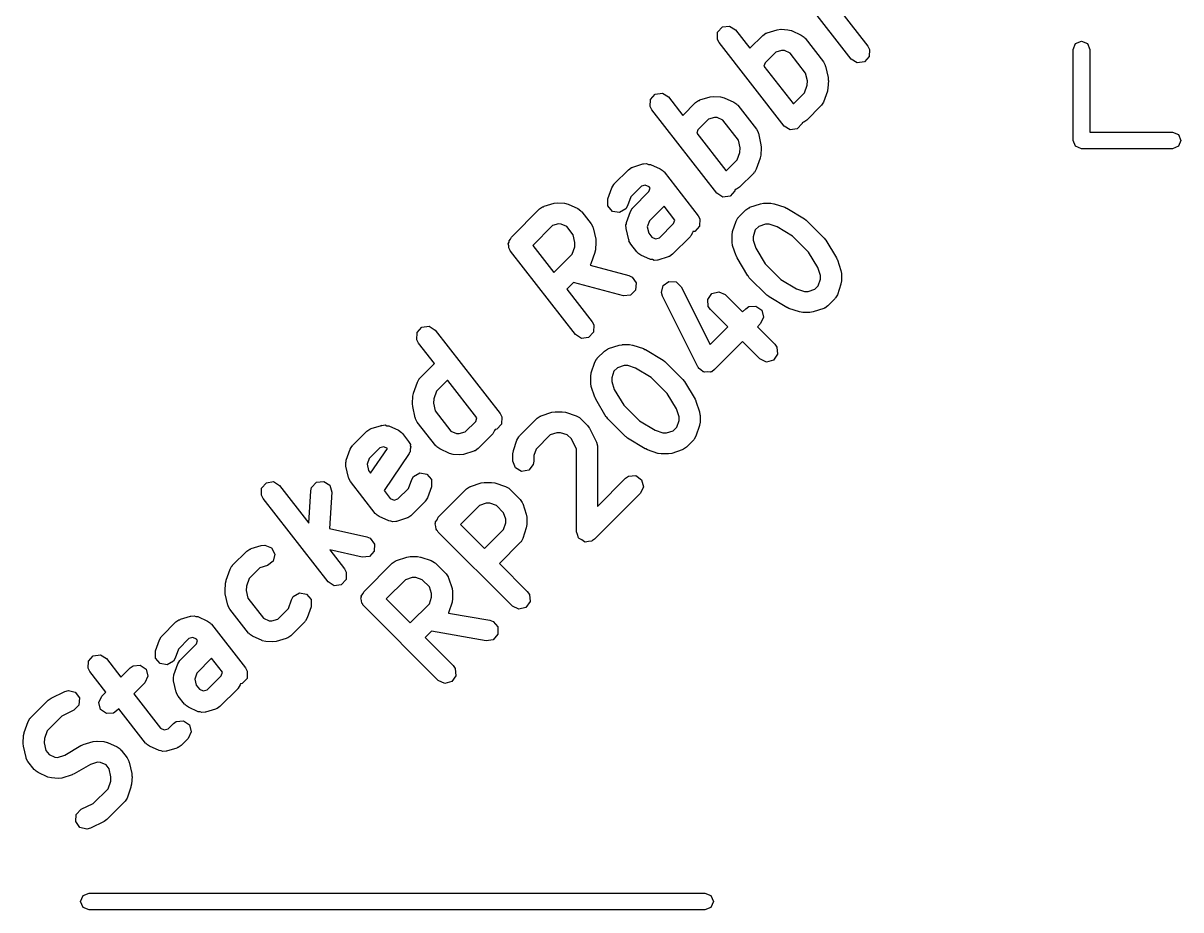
# Model space of a CAD drawing. Extents: x 83.3 to 116.7, y -116.6 to -83.3.
# Drawn here: x 88.83 to 97.1, y -109.11 to -102.77 of the extents above; entities that cross this region are included whole.
import ezdxf

# ---------------------------------------------------------------- set-up
doc = ezdxf.new("R2010")
doc.units = 0
doc.layers.add('BLACK', color=7, linetype='CONTINUOUS')

msp = doc.modelspace()

# ---------------------------------------------------------------- linework, layer by layer
at = {"layer": 'BLACK', "linetype": 'CONTINUOUS'}
for p, q in [((94.5538, -102.538), (94.8632, -102.936)), ((94.7447, -103.028), (94.4354, -102.63)), ((93.7906, -102.837), (93.825, -102.799)), ((93.825, -102.799), (93.8758, -102.792)), ((93.8758, -102.792), (93.9193, -102.819)), ((93.7887, -102.888), (93.7906, -102.837)), ((93.8009, -102.911), (93.7887, -102.888)), ((93.9193, -102.819), (94.0218, -102.951)), ((94.0218, -102.951), (94.1133, -102.859)), ((94.1133, -102.859), (94.1346, -102.844)), ((94.1346, -102.844), (94.1401, -102.844)), ((94.1401, -102.844), (94.1445, -102.841)), ((94.1445, -102.841), (94.2171, -102.819)), ((94.2171, -102.819), (94.2429, -102.815)), ((94.2429, -102.815), (94.2434, -102.816)), ((94.2434, -102.816), (94.2439, -102.815)), ((94.2439, -102.815), (94.2912, -102.819)), ((94.2912, -102.819), (94.3165, -102.825)), ((94.3165, -102.825), (94.3168, -102.825)), ((94.3168, -102.825), (94.3173, -102.825)), ((94.3173, -102.825), (94.3867, -102.857)), ((94.3867, -102.857), (94.4082, -102.872)), ((94.4082, -102.872), (94.4105, -102.876)), ((94.4105, -102.876), (94.4149, -102.879)), ((94.4149, -102.879), (94.5475, -103.049)), ((94.2649, -103.508), (93.8009, -102.911)), ((94.2476, -102.966), (94.2061, -102.979)), ((94.2676, -102.967), (94.2476, -102.966)), ((94.3078, -102.986), (94.2676, -102.967)), ((94.8632, -102.936), (94.8753, -102.959)), ((94.8753, -102.959), (94.8734, -103.01)), ((96.33, -102.96), (96.3476, -102.918)), ((96.33, -103.61), (96.33, -102.96)), ((96.3476, -102.918), (96.39, -102.9)), ((96.39, -102.9), (96.4324, -102.918)), ((96.4324, -102.918), (96.45, -102.96)), ((96.45, -102.96), (96.45, -103.55)), ((94.2061, -102.979), (94.1302, -103.055)), ((94.4189, -103.128), (94.3078, -102.986)), ((94.5475, -103.049), (94.5597, -103.072)), ((94.7882, -103.055), (94.7447, -103.028)), ((94.839, -103.048), (94.7882, -103.055)), ((94.8734, -103.01), (94.839, -103.048)), ((94.1302, -103.055), (94.1214, -103.079)), ((94.1214, -103.079), (94.3296, -103.347)), ((94.4317, -103.184), (94.4189, -103.128)), ((94.5597, -103.072), (94.5595, -103.076)), ((94.5595, -103.076), (94.5614, -103.079)), ((94.5614, -103.079), (94.5803, -103.161)), ((94.4108, -103.269), (94.4298, -103.216)), ((94.4298, -103.216), (94.4317, -103.184)), ((94.5821, -103.182), (94.5789, -103.236)), ((94.5803, -103.161), (94.5813, -103.179)), ((94.5813, -103.179), (94.5821, -103.182)), ((93.3108, -103.317), (93.3452, -103.279)), ((93.3452, -103.279), (93.396, -103.272)), ((93.396, -103.272), (93.4395, -103.299)), ((93.4395, -103.299), (93.542, -103.431)), ((93.6646, -103.32), (93.7372, -103.298)), ((93.7372, -103.298), (93.7631, -103.295)), ((93.7631, -103.295), (93.7636, -103.295)), ((93.7636, -103.295), (93.7641, -103.295)), ((93.7641, -103.295), (93.8114, -103.298)), ((93.8114, -103.298), (93.8367, -103.305)), ((94.3349, -103.345), (94.4108, -103.269)), ((94.5746, -103.257), (94.5462, -103.336)), ((94.5789, -103.236), (94.5746, -103.254)), ((94.5746, -103.254), (94.5746, -103.257)), ((93.3089, -103.368), (93.3108, -103.317)), ((93.3211, -103.391), (93.3089, -103.368)), ((93.542, -103.431), (93.6334, -103.339)), ((93.6334, -103.339), (93.6548, -103.324)), ((93.6548, -103.324), (93.6602, -103.324)), ((93.6602, -103.324), (93.6646, -103.32)), ((93.8367, -103.305), (93.837, -103.305)), ((93.837, -103.305), (93.8375, -103.305)), ((93.8375, -103.305), (93.9069, -103.337)), ((93.9069, -103.337), (93.9284, -103.351)), ((93.9284, -103.351), (93.9306, -103.356)), ((93.9306, -103.356), (93.9351, -103.359)), ((93.9351, -103.359), (94.0677, -103.529)), ((94.3296, -103.347), (94.3349, -103.345)), ((94.5287, -103.363), (94.4277, -103.464)), ((94.5302, -103.36), (94.5287, -103.363)), ((94.5333, -103.358), (94.5302, -103.36)), ((94.5462, -103.336), (94.5333, -103.358)), ((93.7851, -103.988), (93.3211, -103.391)), ((93.7262, -103.459), (93.6503, -103.534)), ((93.7678, -103.446), (93.7262, -103.459)), ((93.7878, -103.447), (93.7678, -103.446)), ((93.828, -103.466), (93.7878, -103.447)), ((93.9391, -103.608), (93.828, -103.466)), ((94.4277, -103.464), (94.4063, -103.479)), ((93.6503, -103.534), (93.6416, -103.559)), ((94.0677, -103.529), (94.0798, -103.552)), ((94.3084, -103.535), (94.2649, -103.508)), ((94.3592, -103.528), (94.3084, -103.535)), ((94.3936, -103.49), (94.3592, -103.528)), ((94.3938, -103.484), (94.3936, -103.49)), ((94.3965, -103.483), (94.3938, -103.484)), ((94.4009, -103.48), (94.3965, -103.483)), ((94.4063, -103.479), (94.4009, -103.48)), ((96.45, -103.55), (97.04, -103.55)), ((97.04, -103.55), (97.0824, -103.568)), ((93.6416, -103.559), (93.8497, -103.826)), ((93.9519, -103.664), (93.9391, -103.608)), ((94.0798, -103.552), (94.0797, -103.556)), ((94.0797, -103.556), (94.0815, -103.558)), ((94.0815, -103.558), (94.1005, -103.641)), ((96.3476, -103.652), (96.33, -103.61)), ((97.0824, -103.568), (97.1, -103.61)), ((97.1, -103.61), (97.0824, -103.652)), ((93.9309, -103.749), (93.95, -103.696)), ((93.95, -103.696), (93.9519, -103.664)), ((94.0991, -103.715), (94.0948, -103.734)), ((94.1023, -103.662), (94.0991, -103.715)), ((94.1005, -103.641), (94.1014, -103.659)), ((94.1014, -103.659), (94.1023, -103.662)), ((96.39, -103.67), (96.3476, -103.652)), ((97.04, -103.67), (96.39, -103.67)), ((97.0824, -103.652), (97.04, -103.67)), ((93.1848, -103.8), (93.2574, -103.778)), ((93.2574, -103.778), (93.2586, -103.778)), ((93.2586, -103.778), (93.2591, -103.778)), ((93.2591, -103.778), (93.2606, -103.778)), ((93.2606, -103.778), (93.2833, -103.775)), ((93.2833, -103.775), (93.2962, -103.781)), ((93.2962, -103.781), (93.3103, -103.782)), ((93.3103, -103.782), (93.3797, -103.813)), ((93.855, -103.825), (93.9309, -103.749)), ((94.0948, -103.736), (94.0664, -103.815)), ((94.0948, -103.734), (94.0948, -103.736)), ((93.0526, -103.92), (93.1536, -103.819)), ((93.1536, -103.819), (93.175, -103.804)), ((93.175, -103.804), (93.1804, -103.804)), ((93.1804, -103.804), (93.1848, -103.8)), ((93.3797, -103.813), (93.4012, -103.828)), ((93.4012, -103.828), (93.4035, -103.833)), ((93.4035, -103.833), (93.4079, -103.835)), ((93.4079, -103.835), (93.651, -104.148)), ((93.8497, -103.826), (93.855, -103.825)), ((94.0489, -103.843), (93.9478, -103.944)), ((94.0504, -103.84), (94.0489, -103.843)), ((94.0535, -103.838), (94.0504, -103.84)), ((94.0664, -103.815), (94.0535, -103.838)), ((93.0067, -104.027), (93.0351, -103.948)), ((93.0351, -103.948), (93.048, -103.925)), ((93.048, -103.925), (93.0511, -103.923)), ((93.0511, -103.923), (93.0526, -103.92)), ((93.2464, -103.938), (93.1705, -104.014)), ((93.274, -103.93), (93.2464, -103.938)), ((93.3008, -103.942), (93.274, -103.93)), ((93.2996, -103.976), (93.3083, -103.952)), ((93.3083, -103.952), (93.3008, -103.942)), ((93.9167, -103.963), (93.914, -103.964)), ((93.921, -103.959), (93.9167, -103.963)), ((93.9265, -103.959), (93.921, -103.959)), ((93.9478, -103.944), (93.9265, -103.959)), ((93.0068, -104.078), (93.0067, -104.027)), ((93.1705, -104.014), (93.1478, -104.077)), ((93.1852, -104.091), (93.2996, -103.976)), ((93.8286, -104.015), (93.7851, -103.988)), ((93.8794, -104.008), (93.8286, -104.015)), ((93.9138, -103.97), (93.8794, -104.008)), ((93.914, -103.964), (93.9138, -103.97)), ((92.3171, -104.302), (92.5191, -104.1)), ((92.5191, -104.1), (92.5404, -104.085)), ((92.5404, -104.085), (92.5459, -104.085)), ((92.5459, -104.085), (92.5503, -104.081)), ((92.5503, -104.081), (92.6229, -104.059)), ((92.6229, -104.059), (92.6488, -104.056)), ((92.6488, -104.056), (92.6492, -104.056)), ((92.6492, -104.056), (92.6497, -104.056)), ((92.6497, -104.056), (92.6971, -104.059)), ((92.6971, -104.059), (92.7224, -104.065)), ((92.7224, -104.065), (92.7227, -104.066)), ((92.7227, -104.066), (92.7231, -104.066)), ((92.7231, -104.066), (92.7926, -104.097)), ((92.7926, -104.097), (92.8141, -104.112)), ((92.8141, -104.112), (92.8163, -104.117)), ((92.8163, -104.117), (92.8208, -104.12)), ((92.8208, -104.12), (92.887, -104.205)), ((93.0399, -104.117), (93.0068, -104.078)), ((93.0905, -104.126), (93.0399, -104.117)), ((93.1348, -104.1), (93.0905, -104.126)), ((93.1478, -104.077), (93.1348, -104.1)), ((93.1392, -104.197), (93.1676, -104.118)), ((93.1676, -104.118), (93.1806, -104.096)), ((93.1806, -104.096), (93.1837, -104.094)), ((93.1837, -104.094), (93.1852, -104.091)), ((93.4079, -104.08), (93.3031, -104.185)), ((93.4851, -104.179), (93.4079, -104.08)), ((93.9412, -104.157), (93.9917, -104.106)), ((93.9917, -104.106), (94.013, -104.091)), ((94.013, -104.091), (94.0175, -104.091)), ((94.0175, -104.091), (94.021, -104.088)), ((94.021, -104.088), (94.0968, -104.063)), ((94.0968, -104.063), (94.1189, -104.059)), ((94.1189, -104.059), (94.1205, -104.059)), ((94.1205, -104.059), (94.171, -104.059)), ((94.171, -104.059), (94.1931, -104.063)), ((94.1931, -104.063), (94.1947, -104.063)), ((94.1947, -104.063), (94.2705, -104.088)), ((94.2705, -104.088), (94.2819, -104.094)), ((94.2819, -104.094), (94.2853, -104.095)), ((94.2853, -104.095), (94.4116, -104.171)), ((92.6535, -104.207), (92.6119, -104.219)), ((92.6735, -104.208), (92.6535, -104.207)), ((92.7137, -104.226), (92.6735, -104.208)), ((92.887, -104.205), (92.8992, -104.228)), ((93.1354, -104.213), (93.1393, -104.206)), ((93.1393, -104.206), (93.1392, -104.197)), ((93.3031, -104.185), (93.2878, -104.227)), ((93.3752, -104.305), (93.4764, -104.203)), ((93.4764, -104.203), (93.4851, -104.179)), ((93.651, -104.148), (93.6631, -104.171)), ((93.6631, -104.171), (93.6612, -104.222)), ((93.8978, -104.262), (93.9231, -104.186)), ((93.9231, -104.186), (93.9355, -104.163)), ((93.9355, -104.163), (93.9393, -104.161)), ((93.9393, -104.161), (93.9412, -104.157)), ((94.1327, -104.209), (94.0852, -104.225)), ((94.1588, -104.209), (94.1327, -104.209)), ((94.2152, -104.228), (94.1588, -104.209)), ((94.4116, -104.171), (94.4229, -104.18)), ((94.4229, -104.18), (94.4261, -104.182)), ((94.4261, -104.182), (94.5523, -104.308)), ((92.6119, -104.219), (92.47, -104.361)), ((92.7585, -104.284), (92.7137, -104.226)), ((92.7713, -104.339), (92.7585, -104.284)), ((92.8992, -104.228), (92.8991, -104.231)), ((92.8991, -104.231), (92.9009, -104.234)), ((92.9009, -104.234), (92.9199, -104.316)), ((93.1367, -104.239), (93.1354, -104.213)), ((93.1557, -104.321), (93.1367, -104.239)), ((93.2878, -104.227), (93.2981, -104.272)), ((93.2981, -104.272), (93.3208, -104.301)), ((93.5958, -104.294), (93.5943, -104.298)), ((93.5989, -104.293), (93.5958, -104.294)), ((93.6118, -104.27), (93.5989, -104.293)), ((93.6147, -104.262), (93.6118, -104.27)), ((93.6268, -104.26), (93.6147, -104.262)), ((93.6612, -104.222), (93.6268, -104.26)), ((93.894, -104.285), (93.8979, -104.263)), ((93.894, -104.336), (93.894, -104.285)), ((93.8979, -104.263), (93.8978, -104.262)), ((94.0598, -104.25), (94.044, -104.298)), ((94.0852, -104.225), (94.0598, -104.25)), ((94.3265, -104.295), (94.2152, -104.228)), ((92.2954, -104.349), (92.3002, -104.338)), ((92.2993, -104.363), (92.2954, -104.349)), ((92.2987, -104.378), (92.2993, -104.363)), ((92.3002, -104.338), (92.3006, -104.327)), ((92.3006, -104.327), (92.3107, -104.316)), ((92.3107, -104.316), (92.3171, -104.302)), ((92.47, -104.361), (92.6202, -104.554)), ((92.7503, -104.424), (92.7694, -104.371)), ((92.7694, -104.371), (92.7713, -104.339)), ((92.9217, -104.337), (92.9185, -104.391)), ((92.9199, -104.316), (92.9208, -104.335)), ((92.9208, -104.335), (92.9217, -104.337)), ((93.1575, -104.324), (93.1557, -104.321)), ((93.1574, -104.328), (93.1575, -104.324)), ((93.1695, -104.351), (93.1574, -104.328)), ((93.2137, -104.407), (93.1695, -104.351)), ((93.3208, -104.301), (93.3476, -104.313)), ((93.3476, -104.313), (93.3752, -104.305)), ((93.5943, -104.298), (93.468, -104.424)), ((93.8945, -104.338), (93.894, -104.336)), ((93.8978, -104.36), (93.8945, -104.338)), ((93.9231, -104.435), (93.8978, -104.36)), ((94.044, -104.298), (94.044, -104.324)), ((94.044, -104.324), (94.0628, -104.38)), ((94.4397, -104.408), (94.3265, -104.295)), ((94.5523, -104.308), (94.5609, -104.32)), ((94.5609, -104.32), (94.5636, -104.323)), ((94.5636, -104.323), (94.6394, -104.449)), ((92.308, -104.396), (92.2987, -104.378)), ((92.3087, -104.398), (92.308, -104.396)), ((92.3097, -104.399), (92.3087, -104.398)), ((92.3109, -104.401), (92.3097, -104.399)), ((92.775, -104.998), (92.3109, -104.401)), ((92.6202, -104.554), (92.7503, -104.424)), ((92.9142, -104.412), (92.8858, -104.491)), ((92.9185, -104.391), (92.9142, -104.409)), ((92.9142, -104.409), (92.9142, -104.412)), ((93.2182, -104.41), (93.2137, -104.407)), ((93.2204, -104.415), (93.2182, -104.41)), ((93.2419, -104.43), (93.2204, -104.415)), ((93.3114, -104.461), (93.2419, -104.43)), ((93.4368, -104.443), (93.3642, -104.465)), ((93.4412, -104.439), (93.4368, -104.443)), ((93.4467, -104.439), (93.4412, -104.439)), ((93.468, -104.424), (93.4467, -104.439)), ((93.9253, -104.438), (93.9231, -104.435)), ((93.9299, -104.45), (93.9253, -104.438)), ((94.0057, -104.577), (93.9299, -104.45)), ((94.0628, -104.38), (94.1295, -104.491)), ((94.5065, -104.519), (94.4397, -104.408)), ((94.6394, -104.449), (94.644, -104.461)), ((92.8858, -104.491), (92.8797, -104.501)), ((92.8797, -104.501), (93.1567, -104.576)), ((93.3254, -104.462), (93.3114, -104.461)), ((93.3384, -104.468), (93.3254, -104.462)), ((93.361, -104.465), (93.3384, -104.468)), ((93.3625, -104.465), (93.361, -104.465)), ((93.363, -104.465), (93.3625, -104.465)), ((93.3642, -104.465), (93.363, -104.465)), ((94.1295, -104.491), (94.2428, -104.605)), ((94.5253, -104.575), (94.5065, -104.519)), ((94.644, -104.461), (94.6462, -104.464)), ((94.6462, -104.464), (94.6715, -104.54)), ((94.6715, -104.54), (94.6748, -104.562)), ((92.7618, -104.625), (92.713, -104.674)), ((93.1177, -104.721), (92.7618, -104.625)), ((93.1567, -104.576), (93.1803, -104.587)), ((93.1803, -104.587), (93.2097, -104.629)), ((93.4013, -104.648), (93.4425, -104.618)), ((93.4425, -104.618), (93.4937, -104.621)), ((93.4937, -104.621), (93.531, -104.656)), ((94.0084, -104.579), (94.0057, -104.577)), ((94.0169, -104.591), (94.0084, -104.579)), ((94.1432, -104.717), (94.0169, -104.591)), ((94.2428, -104.605), (94.354, -104.671)), ((94.5095, -104.649), (94.5253, -104.602)), ((94.5253, -104.602), (94.5253, -104.575)), ((94.6753, -104.614), (94.6714, -104.636)), ((94.6748, -104.562), (94.6753, -104.563)), ((94.6753, -104.563), (94.6753, -104.614)), ((92.713, -104.674), (92.8934, -104.906)), ((93.2051, -104.68), (93.1688, -104.717)), ((93.2097, -104.629), (93.2051, -104.68)), ((93.3894, -104.698), (93.4013, -104.648)), ((93.3968, -104.723), (93.3894, -104.698)), ((93.531, -104.656), (93.737, -105.068)), ((93.7197, -104.746), (93.7492, -104.704)), ((93.7492, -104.704), (93.7987, -104.691)), ((93.7987, -104.691), (93.8452, -104.712)), ((94.354, -104.671), (94.4105, -104.69)), ((94.4105, -104.69), (94.4366, -104.69)), ((94.4366, -104.69), (94.484, -104.674)), ((94.484, -104.674), (94.5095, -104.649)), ((94.6715, -104.637), (94.6462, -104.713)), ((94.6714, -104.636), (94.6715, -104.637)), ((93.1688, -104.717), (93.1177, -104.721)), ((93.6493, -105.228), (93.3968, -104.723)), ((93.7242, -104.797), (93.7197, -104.746)), ((93.8452, -104.712), (93.969, -104.836)), ((94.1464, -104.719), (94.1432, -104.717)), ((94.1577, -104.729), (94.1464, -104.719)), ((94.2839, -104.804), (94.1577, -104.729)), ((94.6281, -104.743), (94.5776, -104.793)), ((94.63, -104.738), (94.6281, -104.743)), ((94.6338, -104.736), (94.63, -104.738)), ((94.6462, -104.713), (94.6338, -104.736)), ((93.7392, -104.818), (93.7242, -104.797)), ((93.8629, -104.942), (93.7392, -104.818)), ((93.969, -104.836), (93.9917, -104.813)), ((93.9917, -104.813), (94.013, -104.798)), ((94.013, -104.798), (94.0641, -104.794)), ((94.0641, -104.794), (94.1062, -104.823)), ((94.1194, -104.873), (94.0978, -104.919)), ((94.1062, -104.823), (94.1194, -104.873)), ((94.2874, -104.805), (94.2839, -104.804)), ((94.2988, -104.811), (94.2874, -104.805)), ((94.3746, -104.836), (94.2988, -104.811)), ((94.3762, -104.836), (94.3746, -104.836)), ((94.3983, -104.84), (94.3762, -104.836)), ((94.4488, -104.84), (94.3983, -104.84)), ((94.4503, -104.84), (94.4488, -104.84)), ((94.4725, -104.836), (94.4503, -104.84)), ((94.5483, -104.811), (94.4725, -104.836)), ((94.5518, -104.808), (94.5483, -104.811)), ((94.5562, -104.808), (94.5518, -104.808)), ((94.5776, -104.793), (94.5562, -104.808)), ((91.644, -104.983), (91.6784, -104.945)), ((91.6784, -104.945), (91.7293, -104.938)), ((91.7293, -104.938), (91.7727, -104.966)), ((92.8934, -104.906), (92.9055, -104.929)), ((92.9055, -104.929), (92.9036, -104.98)), ((93.737, -105.068), (93.8629, -104.942)), ((94.0978, -104.919), (94.075, -104.942)), ((94.075, -104.942), (94.1988, -105.066)), ((91.6421, -105.035), (91.644, -104.983)), ((91.6543, -105.058), (91.6421, -105.035)), ((91.7727, -104.966), (92.2368, -105.562)), ((92.8184, -105.025), (92.775, -104.998)), ((92.8692, -105.018), (92.8184, -105.025)), ((92.9036, -104.98), (92.8692, -105.018)), ((91.7689, -105.205), (91.6543, -105.058)), ((92.931, -105.167), (92.9815, -105.116)), ((92.9815, -105.116), (93.0029, -105.101)), ((93.0029, -105.101), (93.0073, -105.101)), ((93.0073, -105.101), (93.0109, -105.098)), ((93.0109, -105.098), (93.0866, -105.073)), ((93.0866, -105.073), (93.1088, -105.07)), ((93.1088, -105.07), (93.1103, -105.069)), ((93.1103, -105.069), (93.1608, -105.069)), ((93.1608, -105.069), (93.1829, -105.073)), ((93.1829, -105.073), (93.1846, -105.073)), ((93.1846, -105.073), (93.2603, -105.098)), ((93.2603, -105.098), (93.2717, -105.104)), ((93.2717, -105.104), (93.2752, -105.105)), ((93.2752, -105.105), (93.4015, -105.181)), ((93.969, -105.048), (93.7695, -105.248)), ((94.0927, -105.172), (93.969, -105.048)), ((94.1988, -105.066), (94.2137, -105.087)), ((94.2137, -105.087), (94.2182, -105.138)), ((92.8877, -105.272), (92.9129, -105.196)), ((92.9129, -105.196), (92.9253, -105.173)), ((92.9253, -105.173), (92.9291, -105.171)), ((92.9291, -105.171), (92.931, -105.167)), ((93.4015, -105.181), (93.4128, -105.191)), ((93.4128, -105.191), (93.4159, -105.192)), ((93.4159, -105.192), (93.5422, -105.318)), ((94.1392, -105.194), (94.0927, -105.172)), ((94.1888, -105.18), (94.1392, -105.194)), ((94.2182, -105.138), (94.1888, -105.18)), ((91.6636, -105.309), (91.7647, -105.208)), ((91.7647, -105.208), (91.7689, -105.205)), ((92.8838, -105.296), (92.8877, -105.274)), ((92.8877, -105.274), (92.8877, -105.272)), ((93.0496, -105.26), (93.0338, -105.308)), ((93.0751, -105.235), (93.0496, -105.26)), ((93.1225, -105.219), (93.0751, -105.235)), ((93.1487, -105.219), (93.1225, -105.219)), ((93.2051, -105.238), (93.1487, -105.219)), ((93.3164, -105.305), (93.2051, -105.238)), ((93.6535, -105.232), (93.6493, -105.228)), ((93.655, -105.238), (93.6535, -105.232)), ((93.6717, -105.249), (93.655, -105.238)), ((93.6866, -105.263), (93.6717, -105.249)), ((93.6923, -105.264), (93.6866, -105.263)), ((93.697, -105.267), (93.6923, -105.264)), ((93.7174, -105.265), (93.697, -105.267)), ((93.7378, -105.266), (93.7174, -105.265)), ((93.7424, -105.263), (93.7378, -105.266)), ((93.7481, -105.263), (93.7424, -105.263)), ((93.7695, -105.248), (93.7481, -105.263)), ((91.6177, -105.416), (91.6461, -105.337)), ((91.6461, -105.337), (91.6591, -105.314)), ((91.6591, -105.314), (91.6621, -105.312)), ((91.6621, -105.312), (91.6636, -105.309)), ((91.8575, -105.327), (91.7816, -105.403)), ((91.8628, -105.326), (91.8575, -105.327)), ((92.0709, -105.593), (91.8628, -105.326)), ((92.8838, -105.346), (92.8838, -105.296)), ((92.8844, -105.348), (92.8838, -105.346)), ((92.8877, -105.37), (92.8844, -105.348)), ((93.0338, -105.308), (93.0338, -105.334)), ((93.0338, -105.334), (93.0526, -105.39)), ((93.4296, -105.418), (93.3164, -105.305)), ((93.5422, -105.318), (93.5508, -105.331)), ((93.5508, -105.331), (93.5535, -105.333)), ((93.5535, -105.333), (93.6292, -105.459)), ((91.6102, -105.49), (91.6134, -105.437)), ((91.6134, -105.437), (91.6177, -105.418)), ((91.6177, -105.418), (91.6177, -105.416)), ((91.7816, -105.403), (91.7625, -105.456)), ((92.9129, -105.446), (92.8877, -105.37)), ((92.9151, -105.448), (92.9129, -105.446)), ((92.9198, -105.46), (92.9151, -105.448)), ((93.0526, -105.39), (93.1194, -105.502)), ((93.4964, -105.529), (93.4296, -105.418)), ((91.6111, -105.493), (91.6102, -105.49)), ((91.612, -105.511), (91.6111, -105.493)), ((91.631, -105.594), (91.612, -105.511)), ((91.7625, -105.456), (91.7606, -105.488)), ((91.7606, -105.488), (91.7734, -105.544)), ((92.9955, -105.587), (92.9198, -105.46)), ((93.1194, -105.502), (93.2326, -105.615)), ((93.5152, -105.586), (93.4964, -105.529)), ((93.6292, -105.459), (93.6338, -105.471)), ((93.6338, -105.471), (93.6361, -105.474)), ((93.6361, -105.474), (93.6613, -105.55)), ((91.6328, -105.596), (91.631, -105.594)), ((91.6327, -105.6), (91.6328, -105.596)), ((91.6448, -105.623), (91.6327, -105.6)), ((91.7734, -105.544), (91.8845, -105.687)), ((91.9863, -105.693), (92.0622, -105.618)), ((92.0622, -105.618), (92.0709, -105.593)), ((92.2368, -105.562), (92.2489, -105.585)), ((92.2489, -105.585), (92.247, -105.637)), ((92.3755, -105.722), (92.5017, -105.596)), ((92.5017, -105.596), (92.5231, -105.581)), ((92.5231, -105.581), (92.5275, -105.581)), ((92.5275, -105.581), (92.531, -105.578)), ((92.531, -105.578), (92.6068, -105.553)), ((92.6068, -105.553), (92.629, -105.549)), ((92.629, -105.549), (92.6305, -105.549)), ((92.6305, -105.549), (92.681, -105.549)), ((92.681, -105.549), (92.7031, -105.553)), ((92.7031, -105.553), (92.7047, -105.553)), ((92.7047, -105.553), (92.7805, -105.578)), ((92.7805, -105.578), (92.8034, -105.59)), ((92.8034, -105.59), (92.8058, -105.594)), ((92.8058, -105.594), (92.8098, -105.596)), ((92.8098, -105.596), (92.8603, -105.647)), ((92.9982, -105.589), (92.9955, -105.587)), ((93.0068, -105.601), (92.9982, -105.589)), ((93.1331, -105.727), (93.0068, -105.601)), ((93.2326, -105.615), (93.3439, -105.682)), ((93.4994, -105.659), (93.5152, -105.612)), ((93.5152, -105.612), (93.5152, -105.586)), ((93.6613, -105.55), (93.6646, -105.572)), ((93.6646, -105.572), (93.6652, -105.573)), ((93.6652, -105.573), (93.6652, -105.624)), ((91.1838, -105.789), (91.2848, -105.688)), ((91.2848, -105.688), (91.3062, -105.673)), ((91.3062, -105.673), (91.3116, -105.672)), ((91.3116, -105.672), (91.316, -105.669)), ((91.316, -105.669), (91.3886, -105.647)), ((91.3886, -105.647), (91.3899, -105.647)), ((91.3899, -105.647), (91.3904, -105.646)), ((91.3904, -105.646), (91.3918, -105.647)), ((91.3918, -105.647), (91.4145, -105.644)), ((91.4145, -105.644), (91.4275, -105.649)), ((91.4275, -105.649), (91.4415, -105.65)), ((91.4415, -105.65), (91.511, -105.682)), ((91.511, -105.682), (91.5324, -105.697)), ((91.5324, -105.697), (91.5347, -105.701)), ((91.7774, -105.793), (91.6448, -105.623)), ((91.8845, -105.687), (91.9247, -105.705)), ((91.9447, -105.706), (91.9863, -105.693)), ((92.1976, -105.684), (92.1847, -105.707)), ((92.2005, -105.676), (92.1976, -105.684)), ((92.2126, -105.675), (92.2005, -105.676)), ((92.247, -105.637), (92.2126, -105.675)), ((92.6427, -105.699), (92.5953, -105.715)), ((92.6689, -105.699), (92.6427, -105.699)), ((92.7163, -105.715), (92.6689, -105.699)), ((92.8603, -105.647), (92.8732, -105.665)), ((92.8732, -105.665), (92.8744, -105.666)), ((92.8744, -105.666), (92.9249, -105.767)), ((93.3439, -105.682), (93.4003, -105.7)), ((93.4003, -105.7), (93.4265, -105.7)), ((93.4265, -105.7), (93.4739, -105.685)), ((93.4739, -105.685), (93.4994, -105.659)), ((93.6613, -105.648), (93.6361, -105.723)), ((93.6652, -105.624), (93.6613, -105.646)), ((93.6613, -105.646), (93.6613, -105.648)), ((91.5347, -105.701), (91.5391, -105.704)), ((91.5391, -105.704), (91.5833, -105.761)), ((91.5833, -105.761), (91.5955, -105.784)), ((91.9247, -105.705), (91.9447, -105.706)), ((92.1801, -105.712), (92.0791, -105.813)), ((92.1816, -105.709), (92.1801, -105.712)), ((92.1847, -105.707), (92.1816, -105.709)), ((92.3321, -105.827), (92.3573, -105.752)), ((92.3573, -105.752), (92.3697, -105.729)), ((92.3697, -105.729), (92.3736, -105.726)), ((92.3736, -105.726), (92.3755, -105.722)), ((92.5953, -105.715), (92.494, -105.816)), ((92.7457, -105.744), (92.7163, -105.715)), ((92.7828, -105.818), (92.7457, -105.744)), ((92.9249, -105.767), (92.9323, -105.792)), ((93.1362, -105.729), (93.1331, -105.727)), ((93.1475, -105.739), (93.1362, -105.729)), ((93.2738, -105.814), (93.1475, -105.739)), ((93.6179, -105.753), (93.5674, -105.803)), ((93.6198, -105.749), (93.6179, -105.753)), ((93.6237, -105.746), (93.6198, -105.749)), ((93.6361, -105.723), (93.6237, -105.746)), ((91.1379, -105.895), (91.1663, -105.816)), ((91.1663, -105.816), (91.1792, -105.794)), ((91.1792, -105.794), (91.1823, -105.792)), ((91.1823, -105.792), (91.1838, -105.789)), ((91.3776, -105.807), (91.3017, -105.883)), ((91.3114, -105.989), (91.4313, -105.811)), ((91.4052, -105.799), (91.3776, -105.807)), ((91.4313, -105.811), (91.4052, -105.799)), ((91.5863, -105.849), (91.4083, -106.113)), ((91.5882, -105.841), (91.5863, -105.849)), ((91.5936, -105.835), (91.5882, -105.841)), ((91.5943, -105.817), (91.5936, -105.835)), ((91.5987, -105.799), (91.5943, -105.817)), ((91.5955, -105.784), (91.5952, -105.792)), ((91.5952, -105.792), (91.5987, -105.799)), ((91.7819, -105.796), (91.7774, -105.793)), ((91.7841, -105.801), (91.7819, -105.796)), ((91.8056, -105.815), (91.7841, -105.801)), ((91.875, -105.847), (91.8056, -105.815)), ((91.8755, -105.847), (91.875, -105.847)), ((91.8758, -105.847), (91.8755, -105.847)), ((91.9011, -105.854), (91.8758, -105.847)), ((91.9484, -105.857), (91.9011, -105.854)), ((91.9489, -105.857), (91.9484, -105.857)), ((91.9494, -105.857), (91.9489, -105.857)), ((91.9753, -105.854), (91.9494, -105.857)), ((92.0479, -105.832), (91.9753, -105.854)), ((92.0523, -105.828), (92.0479, -105.832)), ((92.0577, -105.828), (92.0523, -105.828)), ((92.0791, -105.813), (92.0577, -105.828)), ((92.3282, -105.851), (92.3321, -105.829)), ((92.3282, -105.902), (92.3282, -105.851)), ((92.3321, -105.829), (92.3321, -105.827)), ((92.494, -105.816), (92.4782, -105.863)), ((92.4782, -105.863), (92.4782, -105.902)), ((92.7828, -106.407), (92.7828, -105.818)), ((92.9323, -105.792), (92.9313, -105.796)), ((92.9313, -105.796), (92.9328, -105.801)), ((92.9328, -105.801), (92.9328, -106.226)), ((93.2773, -105.815), (93.2738, -105.814)), ((93.2887, -105.821), (93.2773, -105.815)), ((93.3644, -105.847), (93.2887, -105.821)), ((93.3661, -105.847), (93.3644, -105.847)), ((93.3881, -105.85), (93.3661, -105.847)), ((93.4386, -105.85), (93.3881, -105.85)), ((93.4402, -105.85), (93.4386, -105.85)), ((93.4624, -105.847), (93.4402, -105.85)), ((93.5381, -105.821), (93.4624, -105.847)), ((93.5416, -105.819), (93.5381, -105.821)), ((93.5461, -105.818), (93.5416, -105.819)), ((93.5674, -105.803), (93.5461, -105.818)), ((91.134, -105.912), (91.1379, -105.904)), ((91.1354, -105.938), (91.134, -105.912)), ((91.1543, -106.02), (91.1354, -105.938)), ((91.1379, -105.904), (91.1379, -105.895)), ((91.3017, -105.883), (91.2865, -105.925)), ((91.2865, -105.925), (91.2967, -105.97)), ((92.3458, -105.95), (92.3282, -105.902)), ((92.4737, -105.927), (92.4407, -105.967)), ((92.4782, -105.902), (92.4737, -105.927)), ((91.1561, -106.023), (91.1543, -106.02)), ((91.156, -106.026), (91.1561, -106.023)), ((91.1682, -106.049), (91.156, -106.026)), ((91.2967, -105.97), (91.3114, -105.989)), ((91.6051, -106.034), (91.618, -106.012)), ((91.618, -106.012), (91.6624, -105.986)), ((91.6624, -105.986), (91.7129, -105.995)), ((91.7129, -105.995), (91.746, -106.034)), ((92.3902, -105.976), (92.3458, -105.95)), ((92.4407, -105.967), (92.3902, -105.976)), ((92.9328, -106.226), (93.1331, -106.025)), ((93.1331, -106.025), (93.1544, -106.011)), ((93.1544, -106.011), (93.2055, -106.006)), ((93.2055, -106.006), (93.2475, -106.035)), ((90.531, -106.146), (90.5329, -106.095)), ((90.5329, -106.095), (90.5673, -106.057)), ((90.5673, -106.057), (90.6181, -106.049)), ((90.6181, -106.049), (90.6615, -106.077)), ((90.6615, -106.077), (90.8706, -106.346)), ((90.8842, -106.115), (90.8902, -106.09)), ((90.8902, -106.09), (90.9254, -106.053)), ((90.9254, -106.053), (90.9764, -106.047)), ((90.9764, -106.047), (91.0192, -106.075)), ((91.0192, -106.075), (91.0339, -106.124)), ((91.345, -106.276), (91.1682, -106.049)), ((91.4083, -106.113), (91.452, -106.17)), ((91.5064, -106.173), (91.5823, -106.097)), ((91.5823, -106.097), (91.6051, -106.034)), ((91.7462, -106.085), (91.7178, -106.164)), ((91.746, -106.034), (91.7462, -106.085)), ((91.7946, -106.303), (91.9966, -106.101)), ((91.9966, -106.101), (92.018, -106.086)), ((92.018, -106.086), (92.0224, -106.086)), ((92.0224, -106.086), (92.026, -106.083)), ((92.026, -106.083), (92.1017, -106.058)), ((92.1017, -106.058), (92.1239, -106.055)), ((92.1239, -106.055), (92.1254, -106.054)), ((92.1254, -106.054), (92.1759, -106.054)), ((92.1759, -106.054), (92.198, -106.058)), ((92.198, -106.058), (92.1997, -106.058)), ((92.1997, -106.058), (92.2754, -106.083)), ((92.2754, -106.083), (92.2983, -106.095)), ((92.2983, -106.095), (92.3007, -106.099)), ((92.3007, -106.099), (92.3047, -106.101)), ((92.3047, -106.101), (92.3805, -106.177)), ((93.2608, -106.085), (93.2391, -106.132)), ((93.2475, -106.035), (93.2608, -106.085)), ((90.5431, -106.169), (90.531, -106.146)), ((91.0072, -106.765), (90.5431, -106.169)), ((90.8706, -106.346), (90.8842, -106.115)), ((91.0339, -106.124), (91.0187, -106.383)), ((91.452, -106.17), (91.4789, -106.182)), ((91.4789, -106.182), (91.5064, -106.173)), ((91.7003, -106.192), (91.5992, -106.293)), ((91.7018, -106.188), (91.7003, -106.192)), ((91.7048, -106.187), (91.7018, -106.188)), ((91.7178, -106.164), (91.7048, -106.187)), ((92.3805, -106.177), (92.3954, -106.198)), ((93.2391, -106.132), (92.9108, -106.46)), ((91.3494, -106.279), (91.345, -106.276)), ((91.3516, -106.284), (91.3494, -106.279)), ((92.0902, -106.22), (91.9537, -106.356)), ((92.1376, -106.204), (92.0902, -106.22)), ((92.1638, -106.204), (92.1376, -106.204)), ((92.2112, -106.22), (92.1638, -106.204)), ((92.2619, -106.271), (92.2112, -106.22)), ((92.2777, -106.318), (92.2619, -106.271)), ((92.3954, -106.198), (92.3958, -106.203)), ((92.3958, -106.203), (92.3986, -106.206)), ((92.3986, -106.206), (92.4239, -106.282)), ((91.3731, -106.298), (91.3516, -106.284)), ((91.4426, -106.33), (91.3731, -106.298)), ((91.4566, -106.331), (91.4426, -106.33)), ((91.4696, -106.337), (91.4566, -106.331)), ((91.4923, -106.334), (91.4696, -106.337)), ((91.4937, -106.334), (91.4923, -106.334)), ((91.4942, -106.334), (91.4937, -106.334)), ((91.4954, -106.333), (91.4942, -106.334)), ((91.568, -106.311), (91.4954, -106.333)), ((91.5724, -106.308), (91.568, -106.311)), ((91.5779, -106.308), (91.5724, -106.308)), ((91.5992, -106.293), (91.5779, -106.308)), ((91.7729, -106.35), (91.7758, -106.344)), ((91.778, -106.369), (91.7729, -106.35)), ((91.7752, -106.337), (91.7864, -106.321)), ((91.7758, -106.344), (91.7752, -106.337)), ((91.7864, -106.321), (91.7946, -106.303)), ((91.9537, -106.356), (92.1254, -106.528)), ((92.2619, -106.392), (92.2777, -106.344)), ((92.2777, -106.344), (92.2777, -106.318)), ((92.4277, -106.356), (92.4238, -106.378)), ((92.4239, -106.282), (92.4272, -106.304)), ((92.4272, -106.304), (92.4277, -106.306)), ((92.4277, -106.306), (92.4277, -106.356)), ((91.0187, -106.383), (91.2853, -106.444)), ((91.2853, -106.444), (91.3093, -106.454)), ((91.7797, -106.388), (91.778, -106.369)), ((91.7853, -106.396), (91.7797, -106.388)), ((91.7862, -106.399), (91.7853, -106.396)), ((91.7889, -106.401), (91.7862, -106.399)), ((91.7946, -106.409), (91.7889, -106.401)), ((92.3249, -106.94), (91.7946, -106.409)), ((92.1254, -106.528), (92.2619, -106.392)), ((92.4239, -106.38), (92.3986, -106.456)), ((92.4238, -106.378), (92.4239, -106.38)), ((92.7905, -106.428), (92.7828, -106.407)), ((92.7964, -106.45), (92.7905, -106.428)), ((90.4574, -106.528), (90.53, -106.506)), ((90.53, -106.506), (90.5559, -106.502)), ((90.5559, -106.502), (90.6031, -106.523)), ((90.6031, -106.523), (90.6263, -106.568)), ((91.3093, -106.454), (91.3401, -106.495)), ((91.3401, -106.495), (91.3375, -106.547)), ((92.3805, -106.485), (92.2315, -106.634)), ((92.3824, -106.481), (92.3805, -106.485)), ((92.3862, -106.479), (92.3824, -106.481)), ((92.3986, -106.456), (92.3862, -106.479)), ((92.7992, -106.452), (92.7964, -106.45)), ((92.8003, -106.455), (92.7992, -106.452)), ((92.8199, -106.466), (92.8003, -106.455)), ((92.8384, -106.479), (92.8199, -106.466)), ((92.8418, -106.479), (92.8384, -106.479)), ((92.8448, -106.481), (92.8418, -106.479)), ((92.867, -106.477), (92.8448, -106.481)), ((92.8895, -106.475), (92.867, -106.477)), ((92.8933, -106.472), (92.8895, -106.475)), ((92.8953, -106.472), (92.8933, -106.472)), ((92.8974, -106.469), (92.8953, -106.472)), ((92.9108, -106.46), (92.8974, -106.469)), ((90.3252, -106.647), (90.4262, -106.546)), ((90.4262, -106.546), (90.4475, -106.532)), ((90.4475, -106.532), (90.453, -106.531)), ((90.453, -106.531), (90.4574, -106.528)), ((90.6263, -106.568), (90.6147, -106.618)), ((91.2516, -106.59), (91.0194, -106.537)), ((91.0194, -106.537), (91.1256, -106.673)), ((91.3025, -106.584), (91.2516, -106.59)), ((91.3375, -106.547), (91.3025, -106.584)), ((91.4956, -106.613), (91.5714, -106.588)), ((91.5714, -106.588), (91.5936, -106.585)), ((91.5936, -106.585), (91.5951, -106.584)), ((91.5951, -106.584), (91.6456, -106.584)), ((91.6456, -106.584), (91.6677, -106.588)), ((91.6677, -106.588), (91.6693, -106.588)), ((91.6693, -106.588), (91.7451, -106.613)), ((90.2792, -106.754), (90.3077, -106.675)), ((90.3077, -106.675), (90.3206, -106.652)), ((90.3206, -106.652), (90.3237, -106.651)), ((90.3237, -106.651), (90.3252, -106.647)), ((90.519, -106.666), (90.4431, -106.742)), ((90.5737, -106.649), (90.519, -106.666)), ((90.6147, -106.618), (90.5737, -106.649)), ((91.1256, -106.673), (91.1378, -106.696)), ((91.2643, -106.834), (91.4663, -106.632)), ((91.4663, -106.632), (91.4877, -106.617)), ((91.4877, -106.617), (91.4921, -106.616)), ((91.4921, -106.616), (91.4956, -106.613)), ((91.7451, -106.613), (91.768, -106.626)), ((91.768, -106.626), (91.7703, -106.63)), ((91.7703, -106.63), (91.7744, -106.632)), ((91.7744, -106.632), (91.8502, -106.707)), ((92.2315, -106.634), (92.431, -106.834)), ((90.2718, -106.829), (90.2749, -106.775)), ((90.2749, -106.775), (90.2793, -106.757)), ((90.2793, -106.757), (90.2792, -106.754)), ((90.4431, -106.742), (90.424, -106.795)), ((91.0506, -106.793), (91.0072, -106.765)), ((91.1359, -106.748), (91.1015, -106.786)), ((91.1378, -106.696), (91.1359, -106.748)), ((91.5599, -106.75), (91.4234, -106.887)), ((91.6073, -106.734), (91.5599, -106.75)), ((91.6334, -106.734), (91.6073, -106.734)), ((91.6809, -106.75), (91.6334, -106.734)), ((91.7316, -106.801), (91.6809, -106.75)), ((91.8502, -106.707), (91.8651, -106.729)), ((91.8651, -106.729), (91.8655, -106.733)), ((91.8655, -106.733), (91.8683, -106.737)), ((91.8683, -106.737), (91.8935, -106.812)), ((90.2726, -106.831), (90.2718, -106.829)), ((90.2736, -106.85), (90.2726, -106.831)), ((90.2925, -106.932), (90.2736, -106.85)), ((90.424, -106.795), (90.4222, -106.827)), ((90.4222, -106.827), (90.435, -106.882)), ((90.7594, -106.87), (90.8037, -106.844)), ((90.8037, -106.844), (90.8543, -106.853)), ((90.8543, -106.853), (90.8874, -106.892)), ((91.1015, -106.786), (91.0506, -106.793)), ((91.2449, -106.867), (91.256, -106.851)), ((91.256, -106.851), (91.2643, -106.834)), ((91.7474, -106.848), (91.7316, -106.801)), ((91.7474, -106.874), (91.7474, -106.848)), ((91.8935, -106.812), (91.8968, -106.835)), ((91.8968, -106.835), (91.8974, -106.836)), ((91.8974, -106.836), (91.8974, -106.887)), ((92.431, -106.834), (92.4459, -106.855)), ((92.4459, -106.855), (92.4504, -106.906)), ((90.2943, -106.935), (90.2925, -106.932)), ((90.2942, -106.938), (90.2943, -106.935)), ((90.3064, -106.961), (90.2942, -106.938)), ((90.435, -106.882), (90.546, -107.025)), ((90.7237, -106.956), (90.7464, -106.893)), ((90.7464, -106.893), (90.7594, -106.87)), ((90.8874, -106.892), (90.8876, -106.944)), ((91.2426, -106.88), (91.2455, -106.874)), ((91.2476, -106.899), (91.2426, -106.88)), ((91.2455, -106.874), (91.2449, -106.867)), ((91.2493, -106.918), (91.2476, -106.899)), ((91.255, -106.926), (91.2493, -106.918)), ((91.2559, -106.93), (91.255, -106.926)), ((91.2586, -106.932), (91.2559, -106.93)), ((91.2643, -106.94), (91.2586, -106.932)), ((91.7946, -107.47), (91.2643, -106.94)), ((91.4234, -106.887), (91.5951, -107.058)), ((91.5951, -107.058), (91.7316, -106.922)), ((91.7316, -106.922), (91.7474, -106.874)), ((91.8935, -106.91), (91.8683, -106.986)), ((91.8974, -106.887), (91.8935, -106.909)), ((91.8935, -106.909), (91.8935, -106.91)), ((92.3714, -106.961), (92.3249, -106.94)), ((92.4504, -106.906), (92.421, -106.948)), ((89.9523, -107.033), (90.0249, -107.011)), ((90.0249, -107.011), (90.0262, -107.011)), ((90.0262, -107.011), (90.0267, -107.01)), ((90.0267, -107.01), (90.0281, -107.01)), ((90.0281, -107.01), (90.0508, -107.008)), ((90.0508, -107.008), (90.0637, -107.013)), ((90.0637, -107.013), (90.0778, -107.014)), ((90.0778, -107.014), (90.1472, -107.046)), ((90.439, -107.132), (90.3064, -106.961)), ((90.6478, -107.032), (90.7237, -106.956)), ((90.8592, -107.023), (90.8462, -107.045)), ((90.8876, -106.944), (90.8592, -107.023)), ((91.8683, -106.986), (91.8674, -106.988)), ((91.8674, -106.988), (92.1637, -107.04)), ((92.421, -106.948), (92.3714, -106.961)), ((89.8201, -107.153), (89.9211, -107.052)), ((89.9211, -107.052), (89.9425, -107.037)), ((89.9425, -107.037), (89.9479, -107.036)), ((89.9479, -107.036), (89.9523, -107.033)), ((90.1472, -107.046), (90.1687, -107.06)), ((90.1687, -107.06), (90.171, -107.065)), ((90.171, -107.065), (90.1754, -107.068)), ((90.1754, -107.068), (90.4185, -107.38)), ((90.546, -107.025), (90.5862, -107.043)), ((90.5862, -107.043), (90.6063, -107.045)), ((90.6063, -107.045), (90.6478, -107.032)), ((90.8416, -107.05), (90.7406, -107.151)), ((90.8431, -107.047), (90.8416, -107.05)), ((90.8462, -107.045), (90.8431, -107.047)), ((92.1637, -107.04), (92.1882, -107.049)), ((92.1882, -107.049), (92.2212, -107.088)), ((92.2212, -107.088), (92.2212, -107.14)), ((89.7742, -107.259), (89.8026, -107.18)), ((89.8026, -107.18), (89.8155, -107.158)), ((89.8155, -107.158), (89.8186, -107.156)), ((89.8186, -107.156), (89.8201, -107.153)), ((90.0139, -107.171), (89.938, -107.247)), ((90.0415, -107.162), (90.0139, -107.171)), ((90.0684, -107.175), (90.0415, -107.162)), ((90.0671, -107.209), (90.0759, -107.184)), ((90.0759, -107.184), (90.0684, -107.175)), ((90.4434, -107.134), (90.439, -107.132)), ((90.4457, -107.139), (90.4434, -107.134)), ((90.4671, -107.154), (90.4457, -107.139)), ((90.5366, -107.185), (90.4671, -107.154)), ((90.537, -107.185), (90.5366, -107.185)), ((90.5373, -107.186), (90.537, -107.185)), ((90.5626, -107.192), (90.5373, -107.186)), ((90.7094, -107.17), (90.6368, -107.192)), ((90.7138, -107.167), (90.7094, -107.17)), ((90.7193, -107.166), (90.7138, -107.167)), ((90.7406, -107.151), (90.7193, -107.166)), ((91.7468, -107.119), (91.7012, -107.164)), ((91.7012, -107.164), (91.9007, -107.364)), ((92.1377, -107.188), (91.7468, -107.119)), ((92.1882, -107.179), (92.1377, -107.188)), ((92.2212, -107.14), (92.1882, -107.179)), ((89.7743, -107.31), (89.7742, -107.259)), ((89.938, -107.247), (89.9153, -107.31)), ((89.9527, -107.323), (90.0671, -107.209)), ((90.61, -107.195), (90.5626, -107.192)), ((90.6105, -107.195), (90.61, -107.195)), ((90.611, -107.195), (90.6105, -107.195)), ((90.6368, -107.192), (90.611, -107.195)), ((89.2935, -107.383), (89.2954, -107.332)), ((89.2954, -107.332), (89.3298, -107.294)), ((89.3298, -107.294), (89.3807, -107.287)), ((89.3807, -107.287), (89.4241, -107.314)), ((89.4241, -107.314), (89.5266, -107.446)), ((89.8075, -107.35), (89.7743, -107.31)), ((89.858, -107.358), (89.8075, -107.35)), ((89.9024, -107.332), (89.858, -107.358)), ((89.9153, -107.31), (89.9024, -107.332)), ((89.9068, -107.43), (89.9352, -107.351)), ((89.9352, -107.351), (89.9481, -107.328)), ((89.9481, -107.328), (89.9512, -107.326)), ((89.9512, -107.326), (89.9527, -107.323)), ((90.1755, -107.312), (90.0706, -107.417)), ((90.2526, -107.412), (90.1755, -107.312)), ((89.3057, -107.406), (89.2935, -107.383)), ((89.4197, -107.553), (89.3057, -107.406)), ((89.5266, -107.446), (89.5928, -107.38)), ((89.5928, -107.38), (89.6142, -107.365)), ((89.6142, -107.365), (89.6653, -107.36)), ((89.6653, -107.36), (89.7073, -107.39)), ((89.7073, -107.39), (89.7206, -107.439)), ((89.9068, -107.438), (89.9068, -107.43)), ((90.0706, -107.417), (90.0554, -107.46)), ((90.1427, -107.537), (90.2439, -107.436)), ((90.2439, -107.436), (90.2526, -107.412)), ((90.4185, -107.38), (90.4307, -107.404)), ((90.4307, -107.404), (90.4288, -107.455)), ((91.9201, -107.436), (91.8907, -107.478)), ((91.9007, -107.364), (91.9156, -107.385)), ((91.9156, -107.385), (91.9201, -107.436)), ((89.6989, -107.486), (89.6194, -107.565)), ((89.7206, -107.439), (89.6989, -107.486)), ((89.9029, -107.446), (89.9068, -107.438)), ((89.9042, -107.472), (89.9029, -107.446)), ((89.9232, -107.554), (89.9042, -107.472)), ((90.0554, -107.46), (90.0656, -107.504)), ((90.0656, -107.504), (90.0883, -107.533)), ((90.3793, -107.502), (90.3664, -107.525)), ((90.3822, -107.495), (90.3793, -107.502)), ((90.3943, -107.493), (90.3822, -107.495)), ((90.4288, -107.455), (90.3943, -107.493)), ((91.8411, -107.492), (91.7946, -107.47)), ((91.8907, -107.478), (91.8411, -107.492)), ((89.0088, -107.61), (89.0285, -107.596)), ((89.0285, -107.596), (89.0292, -107.596)), ((89.0292, -107.596), (89.1271, -107.548)), ((89.1271, -107.548), (89.1521, -107.541)), ((89.1521, -107.541), (89.2019, -107.554)), ((89.2019, -107.554), (89.2319, -107.595)), ((89.2319, -107.595), (89.2281, -107.647)), ((89.3691, -107.628), (89.3908, -107.582)), ((89.3908, -107.582), (89.4197, -107.553)), ((89.6194, -107.565), (89.8105, -107.811)), ((89.925, -107.557), (89.9232, -107.554)), ((89.9249, -107.56), (89.925, -107.557)), ((89.9371, -107.583), (89.9249, -107.56)), ((89.9812, -107.64), (89.9371, -107.583)), ((90.0883, -107.533), (90.1152, -107.545)), ((90.1152, -107.545), (90.1427, -107.537)), ((90.3618, -107.53), (90.2355, -107.656)), ((90.3633, -107.527), (90.3618, -107.53)), ((90.3664, -107.525), (90.3633, -107.527)), ((88.8826, -107.737), (89.0088, -107.61)), ((89.1924, -107.683), (89.1059, -107.725)), ((89.2281, -107.647), (89.1924, -107.683)), ((89.3824, -107.678), (89.3691, -107.628)), ((89.4244, -107.707), (89.3824, -107.678)), ((89.5125, -107.672), (89.4969, -107.688)), ((89.7035, -107.918), (89.5125, -107.672)), ((89.9857, -107.643), (89.9812, -107.64)), ((89.9879, -107.647), (89.9857, -107.643)), ((90.0094, -107.662), (89.9879, -107.647)), ((90.0789, -107.694), (90.0094, -107.662)), ((90.2043, -107.675), (90.1317, -107.697)), ((90.2087, -107.672), (90.2043, -107.675)), ((90.2142, -107.671), (90.2087, -107.672)), ((90.2355, -107.656), (90.2142, -107.671)), ((88.8366, -107.843), (88.865, -107.764)), ((88.865, -107.764), (88.878, -107.742)), ((88.878, -107.742), (88.8811, -107.74)), ((88.8811, -107.74), (88.8826, -107.737)), ((89.1059, -107.725), (89.0005, -107.831)), ((89.4755, -107.703), (89.4244, -107.707)), ((89.4969, -107.688), (89.4755, -107.703)), ((89.9022, -107.778), (89.9235, -107.763)), ((89.9235, -107.763), (89.9746, -107.758)), ((89.9746, -107.758), (90.0167, -107.788)), ((90.0929, -107.695), (90.0789, -107.694)), ((90.1059, -107.7), (90.0929, -107.695)), ((90.1285, -107.698), (90.1059, -107.7)), ((90.13, -107.698), (90.1285, -107.698)), ((90.1305, -107.697), (90.13, -107.698)), ((90.1317, -107.697), (90.1305, -107.697)), ((88.8323, -107.864), (88.8366, -107.846)), ((88.8366, -107.846), (88.8366, -107.843)), ((89.0005, -107.831), (88.9814, -107.884)), ((89.8105, -107.811), (89.8374, -107.823)), ((89.8374, -107.823), (89.8649, -107.815)), ((89.8649, -107.815), (89.9022, -107.778)), ((90.0299, -107.837), (90.0083, -107.884)), ((90.0167, -107.788), (90.0299, -107.837)), ((88.8292, -107.918), (88.8323, -107.864)), ((88.83, -107.92), (88.8292, -107.918)), ((88.831, -107.939), (88.83, -107.92)), ((88.9814, -107.884), (88.9795, -107.916)), ((88.9795, -107.916), (88.9923, -107.971)), ((89.2416, -107.936), (89.255, -107.931)), ((89.255, -107.931), (89.2578, -107.929)), ((89.2578, -107.929), (89.3304, -107.907)), ((89.3304, -107.907), (89.3563, -107.904)), ((89.3563, -107.904), (89.3568, -107.904)), ((89.3568, -107.904), (89.3573, -107.904)), ((89.3573, -107.904), (89.4046, -107.907)), ((89.4046, -107.907), (89.4299, -107.914)), ((89.4299, -107.914), (89.4302, -107.914)), ((89.4302, -107.914), (89.4307, -107.914)), ((89.4307, -107.914), (89.5001, -107.945)), ((89.7079, -107.92), (89.7035, -107.918)), ((89.7101, -107.925), (89.7079, -107.92)), ((89.7316, -107.94), (89.7101, -107.925)), ((90.0083, -107.884), (89.9577, -107.934)), ((88.8499, -108.021), (88.831, -107.939)), ((88.9923, -107.971), (89.015, -108)), ((89.015, -108), (89.0552, -108.019)), ((89.0753, -108.02), (89.1262, -108.005)), ((89.1262, -108.005), (89.2416, -107.936)), ((89.5001, -107.945), (89.5216, -107.96)), ((89.5216, -107.96), (89.5239, -107.965)), ((89.5239, -107.965), (89.5283, -107.968)), ((89.5283, -107.968), (89.5725, -108.024)), ((89.8011, -107.971), (89.7316, -107.94)), ((89.8151, -107.973), (89.8011, -107.971)), ((89.8281, -107.978), (89.8151, -107.973)), ((89.8508, -107.975), (89.8281, -107.978)), ((89.8522, -107.975), (89.8508, -107.975)), ((89.8527, -107.975), (89.8522, -107.975)), ((89.8539, -107.975), (89.8527, -107.975)), ((89.9265, -107.953), (89.8539, -107.975)), ((89.9309, -107.95), (89.9265, -107.953)), ((89.9364, -107.949), (89.9309, -107.95)), ((89.9577, -107.934), (89.9364, -107.949)), ((88.8517, -108.024), (88.8499, -108.021)), ((88.8516, -108.027), (88.8517, -108.024)), ((88.8638, -108.05), (88.8516, -108.027)), ((88.908, -108.107), (88.8638, -108.05)), ((89.0552, -108.019), (89.0753, -108.02)), ((89.3101, -108.07), (89.1947, -108.138)), ((89.361, -108.055), (89.3101, -108.07)), ((89.381, -108.056), (89.361, -108.055)), ((89.4212, -108.074), (89.381, -108.056)), ((89.4439, -108.103), (89.4212, -108.074)), ((89.5725, -108.024), (89.5847, -108.047)), ((89.5847, -108.047), (89.5845, -108.051)), ((89.5845, -108.051), (89.5864, -108.054)), ((89.5864, -108.054), (89.6053, -108.136)), ((88.9124, -108.11), (88.908, -108.107)), ((88.9146, -108.115), (88.9124, -108.11)), ((88.9361, -108.129), (88.9146, -108.115)), ((89.0056, -108.161), (88.9361, -108.129)), ((89.006, -108.161), (89.0056, -108.161)), ((89.0063, -108.161), (89.006, -108.161)), ((89.0316, -108.167), (89.0063, -108.161)), ((89.079, -108.171), (89.0316, -108.167)), ((89.0795, -108.17), (89.079, -108.171)), ((89.0799, -108.171), (89.0795, -108.17)), ((89.1058, -108.168), (89.0799, -108.171)), ((89.1784, -108.145), (89.1058, -108.168)), ((89.1812, -108.143), (89.1784, -108.145)), ((89.1947, -108.138), (89.1812, -108.143)), ((89.4567, -108.159), (89.4439, -108.103)), ((89.4548, -108.191), (89.4567, -108.159)), ((89.6071, -108.157), (89.6039, -108.211)), ((89.6053, -108.136), (89.6063, -108.154)), ((89.6063, -108.154), (89.6071, -108.157)), ((89.3303, -108.349), (89.4358, -108.244)), ((89.4358, -108.244), (89.4548, -108.191)), ((89.5996, -108.232), (89.5712, -108.311)), ((89.6039, -108.211), (89.5996, -108.229)), ((89.5996, -108.229), (89.5996, -108.232)), ((89.5537, -108.338), (89.4274, -108.464)), ((89.5552, -108.335), (89.5537, -108.338)), ((89.5583, -108.333), (89.5552, -108.335)), ((89.5712, -108.311), (89.5583, -108.333)), ((89.2044, -108.479), (89.2081, -108.428)), ((89.2081, -108.428), (89.2439, -108.391)), ((89.2439, -108.391), (89.3303, -108.349)), ((89.2344, -108.521), (89.2044, -108.479)), ((89.407, -108.479), (89.3092, -108.526)), ((89.4077, -108.478), (89.407, -108.479)), ((89.4274, -108.464), (89.4077, -108.478)), ((89.2841, -108.533), (89.2344, -108.521)), ((89.3092, -108.526), (89.2841, -108.533)), ((89.24, -109.05), (89.2576, -109.008)), ((89.2576, -109.008), (89.3, -108.99)), ((89.3, -108.99), (93.7, -108.99)), ((93.7, -108.99), (93.7424, -109.008)), ((93.7424, -109.008), (93.76, -109.05)), ((89.2576, -109.092), (89.24, -109.05)), ((93.76, -109.05), (93.7424, -109.092)), ((89.3, -109.11), (89.2576, -109.092)), ((93.7, -109.11), (89.3, -109.11)), ((93.7424, -109.092), (93.7, -109.11))]:
    msp.add_line(p, q, dxfattribs=at)

doc.saveas('drawing.dxf')
